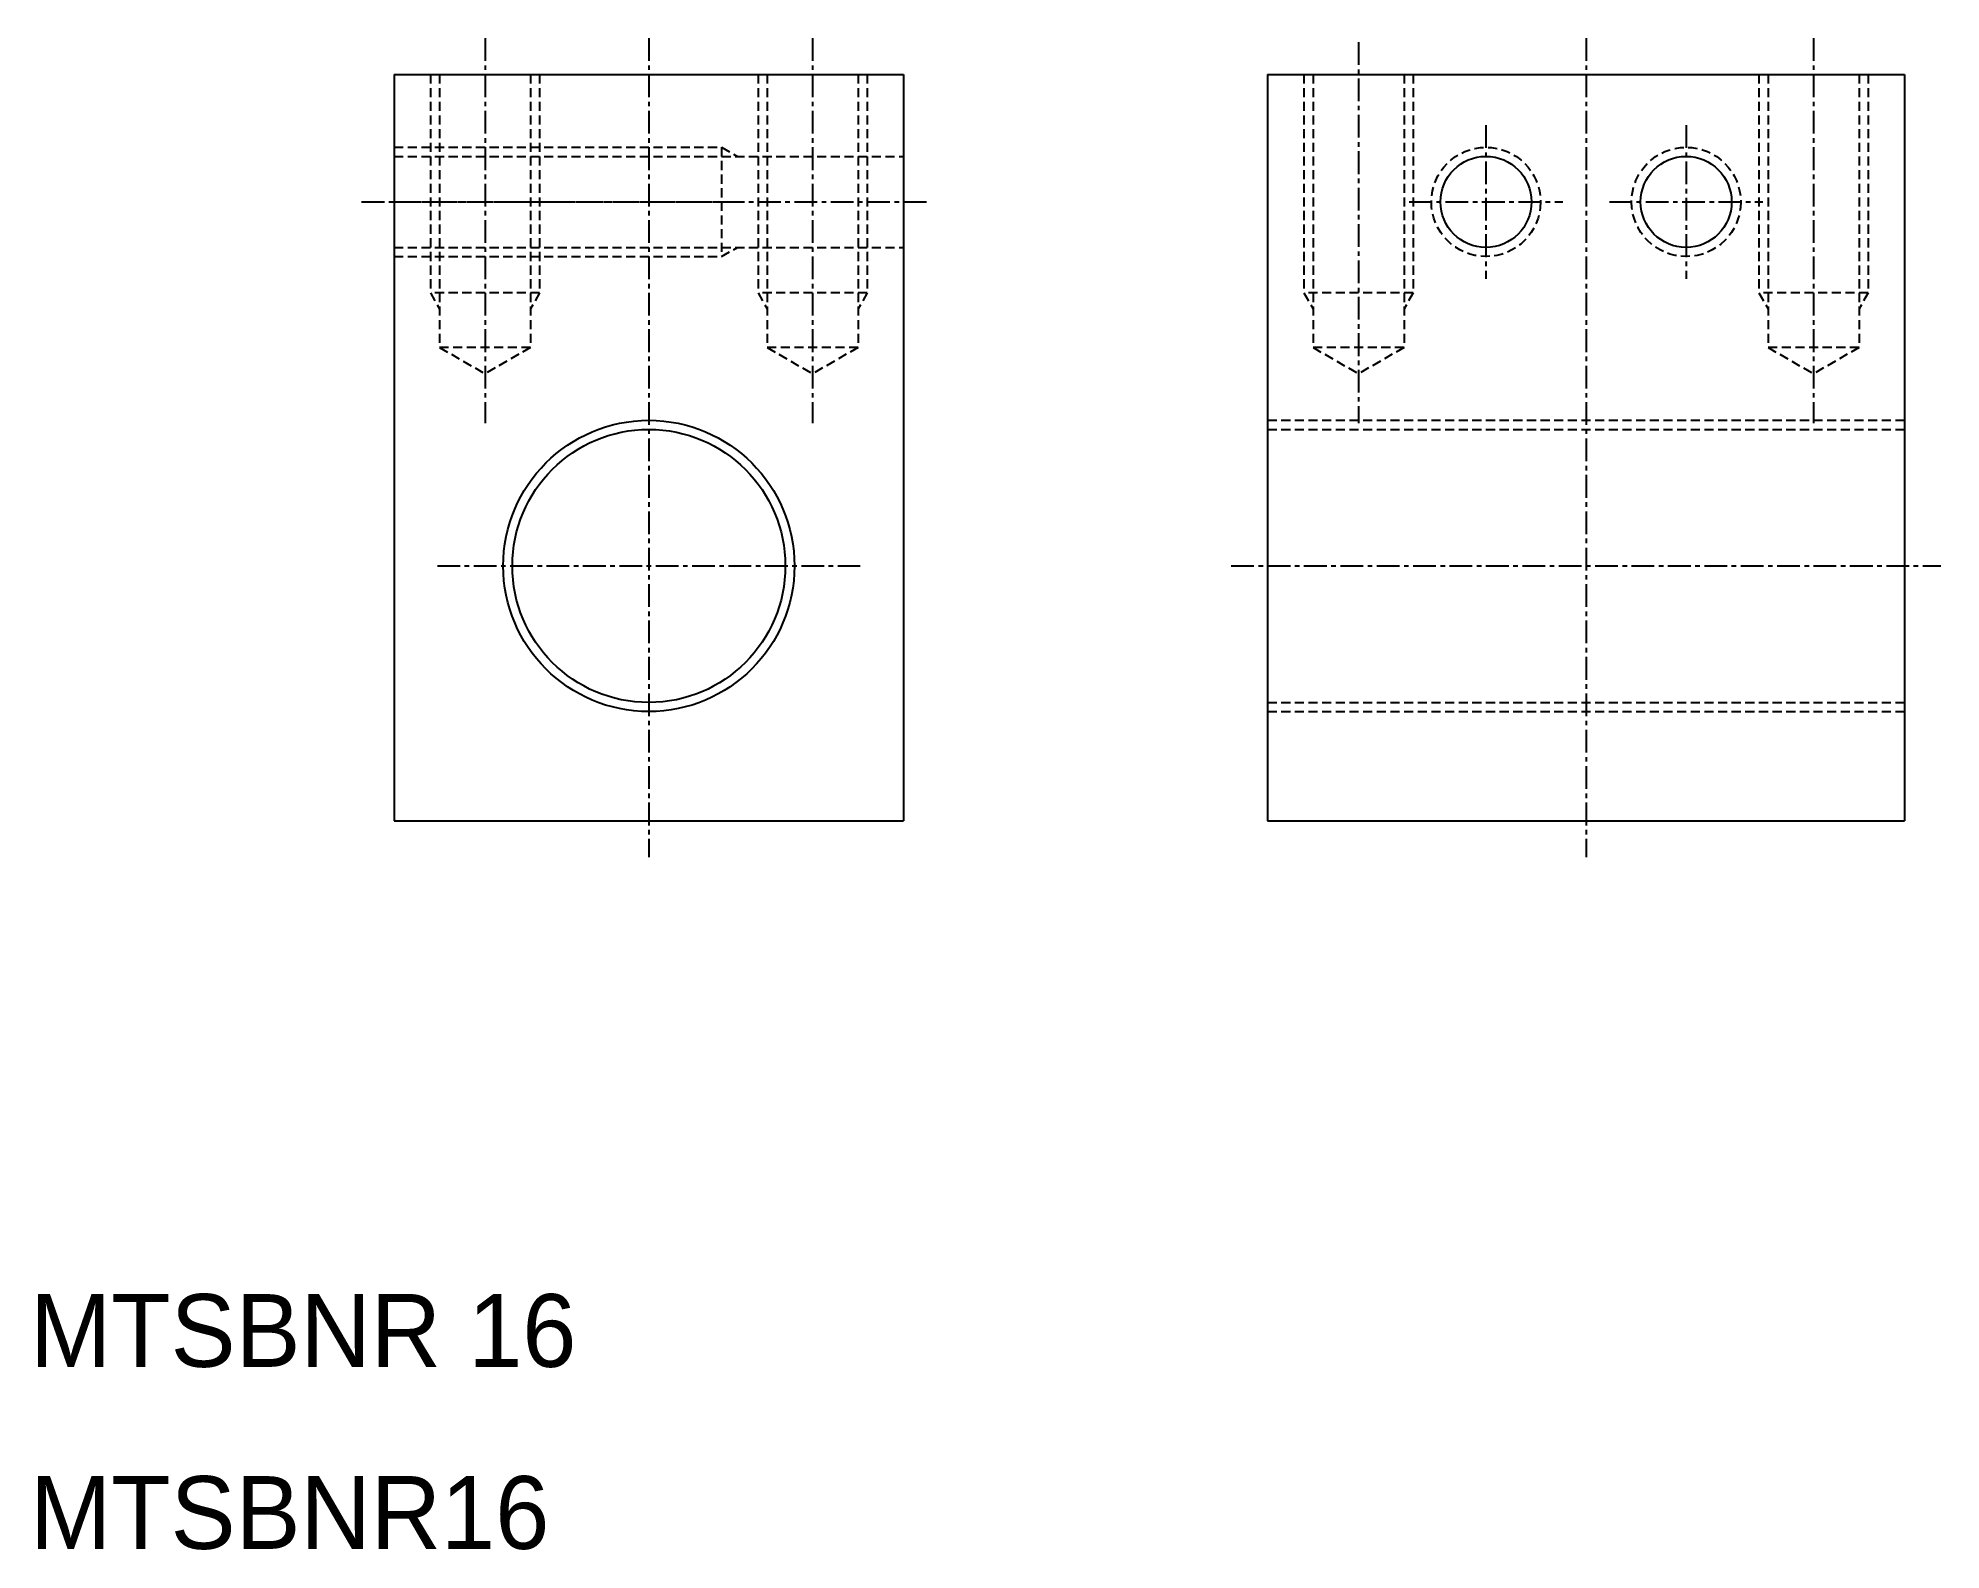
# Model space of a CAD drawing. Extents: x 10 to 115, y 10 to 93.
import ezdxf

# ---------------------------------------------------------------- set-up
doc = ezdxf.new("R2010")
doc.units = 0
doc.linetypes.add('CENTER', pattern=[2, 1.25, -0.25, 0.25, -0.25])
doc.linetypes.add('DASHED', pattern=[0.75, 0.5, -0.25])
doc.layers.get('0').update_dxf_attribs({"linetype": 'CONTINUOUS'})
doc.layers.add('CENTER', color=1, linetype='CENTER')

msp = doc.modelspace()

# ---------------------------------------------------------------- linework, layer by layer
at = {"color": 7, "linetype": 'CONTINUOUS'}
for p, q in [((30, 91), (58, 91)), ((30, 91), (30, 50)), ((58, 91), (58, 50)), ((78, 91), (113, 91)), ((78, 91), (78, 50)), ((113, 91), (113, 50)), ((30, 50), (58, 50)), ((78, 50), (113, 50))]:
    msp.add_line(p, q, dxfattribs=at)
at = {"color": 3, "linetype": 'DASHED'}
for p, q in [((32, 91), (32, 79)), ((32.5, 91), (32.5, 76)), ((37.5, 91), (37.5, 76)), ((38, 91), (38, 79)), ((50, 91), (50, 79)), ((50.5, 91), (50.5, 76)), ((55.5, 91), (55.5, 76)), ((56, 91), (56, 79)), ((80, 91), (80, 79)), ((80.5, 91), (80.5, 76)), ((85.5, 91), (85.5, 76)), ((86, 91), (86, 79)), ((105, 91), (105, 79)), ((105.5, 91), (105.5, 76)), ((110.5, 91), (110.5, 76)), ((111, 91), (111, 79)), ((30, 87), (48, 87)), ((48, 87), (48, 81)), ((48, 87), (48.87, 86.5)), ((30, 86.5), (58, 86.5)), ((30, 81.5), (58, 81.5)), ((30, 81), (48, 81)), ((48, 81), (48.87, 81.5)), ((38, 79), (32, 79)), ((32, 79), (32.5, 78.13)), ((38, 79), (37.5, 78.13)), ((56, 79), (50, 79)), ((50, 79), (50.5, 78.13)), ((56, 79), (55.5, 78.13)), ((86, 79), (80, 79)), ((80, 79), (80.5, 78.13)), ((86, 79), (85.5, 78.13)), ((111, 79), (105, 79)), ((105, 79), (105.5, 78.13)), ((111, 79), (110.5, 78.13)), ((32.5, 76), (35, 74.56)), ((37.5, 76), (32.5, 76)), ((37.5, 76), (35, 74.56)), ((50.5, 76), (53, 74.56)), ((55.5, 76), (50.5, 76)), ((55.5, 76), (53, 74.56)), ((80.5, 76), (83, 74.56)), ((85.5, 76), (80.5, 76)), ((85.5, 76), (83, 74.56)), ((105.5, 76), (108, 74.56)), ((110.5, 76), (105.5, 76)), ((110.5, 76), (108, 74.56)), ((78, 72), (113, 72)), ((78, 71.5), (113, 71.5)), ((78, 56.5), (113, 56.5)), ((78, 56), (113, 56))]:
    msp.add_line(p, q, dxfattribs=at)
for centre in [(90, 84), (101, 84)]:
    msp.add_circle(centre, 3, dxfattribs=at)
at = {"color": 7, "linetype": 'CONTINUOUS'}
for centre, radius in [((90, 84), 2.5), ((101, 84), 2.5), ((44, 64), 7.5)]:
    msp.add_circle(centre, radius, dxfattribs=at)
at = {"color": 3, "linetype": 'CONTINUOUS'}
msp.add_circle((44, 64), 8, dxfattribs=at)
at = {"layer": 'CENTER', "color": 1, "linetype": 'CENTER'}
for p, q in [((35, 93), (35, 71.85)), ((44, 93), (44, 48)), ((53, 93), (53, 71.85)), ((83, 92.78), (83, 71.85)), ((95.5, 93), (95.5, 48)), ((108, 93), (108, 71.85)), ((90, 88.22), (90, 79.78)), ((101, 88.22), (101, 79.78)), ((28.22, 84), (49.15, 84)), ((30, 84), (59.31, 84)), ((85.78, 84), (94.22, 84)), ((96.78, 84), (105.22, 84)), ((32.38, 64), (55.62, 64)), ((76, 64), (115, 64))]:
    msp.add_line(p, q, dxfattribs=at)

# ---------------------------------------------------------------- texts
at = {"color": 7, "linetype": 'CONTINUOUS'}
for s, p in [('MTSBNR 16', (10, 20)), ('MTSBNR16', (10, 10))]:
    msp.add_text(s, height=4, dxfattribs=at).set_placement(p)

doc.saveas('drawing.dxf')
